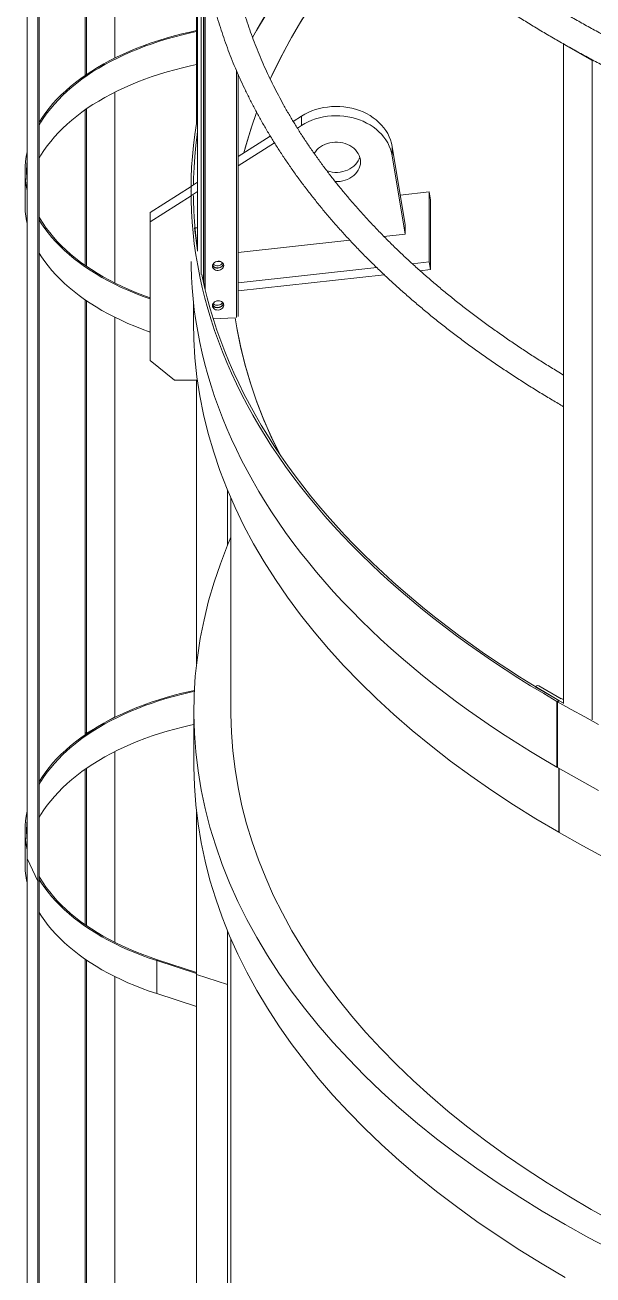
# Model space of a CAD drawing. Header units: millimetres. Extents: x 26816 to 90584, y 11074 to 56542.
# Drawn here: x 39955 to 40659, y 48892 to 50440 of the extents above; entities that cross this region are included whole.
import ezdxf

# ---------------------------------------------------------------- set-up
doc = ezdxf.new("R2010")
doc.units = ezdxf.units.MM
doc.layers.add('MAU_CAM', color=30, linetype='Continuous')

msp = doc.modelspace()

# ---------------------------------------------------------------- linework, layer by layer
at = {"layer": 'MAU_CAM', "linetype": 'Continuous', "lineweight": 0}
for p, q in [((39957.9, 49407.9), (39957.9, 51857.5)), ((39971, 49380), (39971, 51829.6)), ((39973, 49380.3), (39973, 51829.9)), ((40167.9, 50319.2), (40167.9, 50945.3)), ((40169.2, 50939.3), (40169.2, 50159.8)), ((40029.9, 50377.7), (40029.9, 50916.2)), ((40031.3, 50378.7), (40031.3, 50915.3)), ((40173.4, 50923), (40173.4, 50131.1)), ((40176.4, 50912.3), (40176.4, 50121.6)), ((40178.2, 50113.6), (40178.2, 50906.2)), ((40066.7, 50399.2), (40066.7, 50894.7)), ((40178.6, 50513.5), (40178.6, 50112)), ((40622.7, 50416.3), (40622.9, 50416.4)), ((40622.7, 50416.3), (40622.7, 49599.8)), ((40658.2, 50396), (40622.7, 50416.3)), ((40659.1, 50396.5), (40658.2, 50396)), ((40658.2, 50396), (40658.2, 49579.5)), ((40217.5, 50383.3), (40217.5, 50077.8)), ((40219.3, 50079.2), (40219.3, 50379.1)), ((40066.7, 50120.5), (40066.7, 50356.8)), ((40029.9, 50142.3), (40029.9, 50335.1)), ((40031.3, 50141.3), (40031.3, 50336)), ((40287.7, 50320.7), (40297.9, 50327.2)), ((40297.9, 50315.6), (40297.9, 50327.2)), ((40292.8, 50312.4), (40297.9, 50315.6)), ((40219.3, 50277.1), (40259.2, 50302.5)), ((40219.3, 50265.6), (40264.4, 50294.3)), ((40410.3, 50278.2), (40410.3, 50289.7)), ((40410.3, 50289.7), (40426.4, 50192.6)), ((40410.3, 50278.2), (40426.4, 50181.1)), ((39955.3, 50259.1), (39955.3, 50218.3)), ((40110.5, 50207.9), (40161, 50240)), ((40160.9, 50234.7), (40160.9, 50234.2)), ((40161.8, 50240.5), (40169.2, 50245.3)), ((40161.8, 50229), (40169.2, 50233.7)), ((40420.3, 50229.5), (40456.1, 50233.4)), ((40456.1, 50146.8), (40456.1, 50233.4)), ((40456.1, 50233.4), (40457.7, 50223.7)), ((40110.5, 50196.3), (40161, 50228.5)), ((40457.7, 50137.1), (40457.7, 50223.7)), ((40110.5, 50196.3), (40110.5, 50207.9)), ((40110.5, 50024.8), (40110.5, 50196.3)), ((40165.2, 50188.8), (40168.2, 50188.9)), ((40169.2, 50160.9), (40165.2, 50188.8)), ((40426.4, 50181.1), (40426.4, 50192.6)), ((40219.3, 50158.2), (40357.8, 50173.5)), ((40400.1, 50178.2), (40426.4, 50181.1)), ((40196.9, 50147.3), (40193, 50147.3)), ((40219.3, 50120.7), (40391.1, 50139.7)), ((40435.1, 50144.5), (40456.1, 50146.8)), ((40456.1, 50146.8), (40457.7, 50137.1)), ((40219.3, 50110.8), (40400.4, 50130.8)), ((40444.9, 50135.7), (40457.7, 50137.1)), ((40029.9, 49563.8), (40029.9, 50099.7)), ((40031.3, 49563), (40031.3, 50098.7)), ((40163.9, 50097.5), (40163.9, 50065.7)), ((40066.7, 49583.4), (40066.7, 50078.2)), ((40215.7, 50077.5), (40188.5, 50076.2)), ((40163.9, 50065.7), (40164, 50065.7)), ((40140.5, 50000.3), (40110.5, 50024.8)), ((40168.9, 50000.3), (40140.5, 50000.3)), ((40167.9, 49648.8), (40167.9, 50000.3)), ((40206.2, 49864.1), (40206.2, 49795.8)), ((40210.5, 49854.1), (40210.5, 49589.8)), ((40587.2, 49620.4), (40589.3, 49621.7)), ((40622.7, 49600.1), (40587.2, 49620.4)), ((40592.1, 49621.7), (40619.8, 49605.8)), ((40616.6, 49603.7), (40614.4, 49602.4)), ((40614.4, 49602.4), (40614.4, 49520.8)), ((40615.2, 49602), (40617.3, 49603.2)), ((40615.2, 49602), (40615.2, 49520.4)), ((40617.3, 49603.2), (40622.7, 49600.1)), ((40031.3, 49563), (40066.7, 49583.4)), ((40066.7, 49582.7), (40066.7, 49583.4)), ((40164.5, 49589.8), (40164.5, 49524.5)), ((40029.9, 49561.2), (40029.9, 49563.8)), ((40029.9, 49563.8), (40031.3, 49563)), ((40031.3, 49562.1), (40031.3, 49563)), ((40066.7, 49304), (40066.7, 49540.3)), ((40031.3, 49324.8), (40031.3, 49519.5)), ((40615.2, 49521.2), (40614.4, 49520.8)), ((40616.6, 49519.6), (40616.6, 49440.3)), ((40029.9, 49325.8), (40029.9, 49518.5)), ((40617.3, 49519.1), (40617.3, 49439.9)), ((40167.9, 49264.2), (40167.9, 49465.4)), ((39955.3, 49442.6), (39955.3, 49401.7)), ((40616.6, 49440.3), (40617.3, 49440.8)), ((39957.9, 49407.9), (39971, 49380)), ((39957.9, 40385.1), (39957.9, 49407.9)), ((39971, 49380), (39973, 49380.3)), ((39971, 40357.2), (39971, 49380)), ((39973, 40357.5), (39973, 49380.3)), ((40206.2, 49318.5), (40206.2, 48571)), ((40210.5, 49308.4), (40210.5, 48365)), ((40029.9, 48744.6), (40029.9, 49283.2)), ((40031.3, 48745.6), (40031.3, 49282.2)), ((40118.5, 49281.5), (40119.5, 49282.5)), ((40118.5, 49240.7), (40118.5, 49281.5)), ((40118.5, 49281.5), (40167.9, 49265.5)), ((40119.5, 49282.5), (40167.9, 49266.8)), ((40066.7, 48766.1), (40066.7, 49261.7)), ((40167.9, 49264.2), (40206.2, 49251.8)), ((40167.9, 48424), (40167.9, 49264.2)), ((40118.5, 49240.7), (40167.9, 49224.7))]:
    msp.add_line(p, q, dxfattribs=at)
at = {"layer": 'MAU_CAM', "linetype": 'Continuous', "lineweight": 0, "flags": 128}
for points in [[(40372.8, 50601.2), (40366.1, 50594.4), (40354.7, 50582.6), (40343.6, 50570.7), (40332.8, 50558.7), (40322.3, 50546.6), (40312.1, 50534.5), (40302.3, 50522.2), (40292.8, 50509.8), (40283.6, 50497.4), (40274.7, 50484.9), (40266.2, 50472.3), (40258, 50459.7), (40250.1, 50446.9), (40242.6, 50434.1), (40237.1, 50424.5)], [(40237.1, 50424.5), (40242, 50433.1), (40255.2, 50455.3), (40269.5, 50477.2), (40284.7, 50499), (40301, 50520.5), (40318.2, 50541.8), (40336.4, 50562.7), (40355.5, 50583.5), (40372.8, 50601.1)], [(40400.2, 50575.3), (40391.8, 50566.4), (40373.5, 50546.4), (40356.1, 50526), (40339.7, 50505.4), (40324.2, 50484.6), (40309.6, 50463.5), (40296, 50442.3), (40283.4, 50420.8), (40271.7, 50399.1), (40261.1, 50377.3), (40259.1, 50373)], [(40259.1, 50373.1), (40262.9, 50381.1), (40273.8, 50403), (40285.6, 50424.7), (40298.5, 50446.3), (40312.3, 50467.6), (40327.1, 50488.7), (40342.9, 50509.6), (40359.6, 50530.2), (40377.2, 50550.6), (40395.8, 50570.7), (40400.3, 50575.3)], [(40167.9, 50433.1), (40159.6, 50431.3), (40149.7, 50429), (40140, 50426.5), (40130.4, 50423.8), (40121, 50421), (40111.8, 50417.9), (40102.8, 50414.7), (40093.9, 50411.3), (40085.2, 50407.7), (40076.8, 50404), (40068.6, 50400.1), (40060.6, 50396.1), (40052.8, 50391.9), (40045.3, 50387.5), (40038, 50383.1), (40031, 50378.4), (40024.3, 50373.7), (40017.8, 50368.8), (40011.6, 50363.8), (40005.8, 50358.7), (40000.2, 50353.5), (39994.9, 50348.2), (39989.9, 50342.7), (39985.3, 50337.2), (39980.9, 50331.6), (39976.9, 50325.9), (39973.3, 50320.2), (39973, 50319.7)], [(40167.9, 50431.9), (40160.3, 50430.3), (40150.5, 50428), (40140.8, 50425.5), (40131.3, 50422.8), (40122, 50420), (40112.8, 50416.9), (40103.8, 50413.7), (40095, 50410.3), (40086.4, 50406.8), (40078, 50403.1), (40069.8, 50399.2), (40061.9, 50395.2), (40054.2, 50391.1), (40046.7, 50386.7), (40039.5, 50382.3), (40032.5, 50377.7), (40025.8, 50373), (40019.4, 50368.1), (40013.3, 50363.2), (40007.4, 50358.1), (40001.9, 50352.9), (39996.7, 50347.6), (39991.7, 50342.2), (39987.1, 50336.7), (39982.8, 50331.1), (39978.8, 50325.5), (39975.1, 50319.8), (39973, 50316)], [(40167.9, 50391.1), (40160.3, 50389.4), (40150.5, 50387.1), (40140.8, 50384.6), (40131.3, 50382), (40122, 50379.1), (40112.8, 50376.1), (40103.8, 50372.9), (40095, 50369.5), (40086.4, 50366), (40078, 50362.3), (40069.8, 50358.4), (40061.9, 50354.4), (40054.2, 50350.2), (40046.7, 50345.9), (40039.5, 50341.5), (40032.5, 50336.9), (40025.8, 50332.2), (40019.4, 50327.3), (40013.3, 50322.3), (40007.4, 50317.3), (40001.9, 50312.1), (39996.7, 50306.8), (39991.7, 50301.4), (39987.1, 50295.9), (39982.8, 50290.3), (39978.8, 50284.7), (39975.1, 50278.9), (39973, 50275.2)], [(40169.2, 50327.2), (40167.7, 50317.9), (40165.7, 50304.4), (40164, 50290.9), (40162.7, 50277.4), (40161.8, 50263.9), (40161.2, 50250.3), (40161, 50236.8), (40161.1, 50223.2), (40161.6, 50209.7), (40162.4, 50196.1), (40163.6, 50182.6), (40165.1, 50169.1), (40167, 50155.6), (40169.3, 50142.1), (40171.9, 50128.7), (40174.8, 50115.2), (40178.2, 50101.8), (40181.8, 50088.4), (40185.8, 50075.1), (40190.2, 50061.8), (40194.9, 50048.5), (40200, 50035.3), (40205.4, 50022.1), (40211.1, 50009), (40217.2, 49995.9), (40223.6, 49982.9), (40230.4, 49969.9), (40237.5, 49957), (40245, 49944.2), (40252.8, 49931.4), (40260.9, 49918.7), (40269.3, 49906.1), (40278.1, 49893.5), (40287.2, 49881), (40296.7, 49868.6), (40306.5, 49856.3), (40316.5, 49844.1), (40326.9, 49831.9), (40337.7, 49819.9), (40348.7, 49807.9), (40360.1, 49796.1), (40371.7, 49784.3), (40383.7, 49772.7), (40395.9, 49761.1), (40408.5, 49749.7), (40421.4, 49738.4), (40434.6, 49727.2), (40448, 49716.1), (40461.8, 49705.1), (40475.8, 49694.2), (40490.1, 49683.5), (40504.7, 49672.9), (40519.6, 49662.4), (40534.7, 49652.1), (40550.1, 49641.9), (40565.8, 49631.8), (40581.8, 49621.9), (40598, 49612.1), (40614.4, 49602.4)], [(40242.3, 50331.9), (40235.1, 50311), (40228.4, 50288.6), (40226.6, 50281.8)], [(40226.6, 50281.8), (40229.4, 50292.2), (40236.3, 50314.6), (40242.3, 50331.9)], [(40297.9, 50327.2), (40302, 50329.6), (40306.3, 50331.8), (40310.8, 50333.7), (40315.4, 50335.3), (40320.2, 50336.7), (40325.1, 50337.8), (40330.1, 50338.5), (40335.1, 50339), (40340.2, 50339.2), (40345.2, 50339.1), (40350.3, 50338.7), (40355.3, 50338), (40360.2, 50337), (40365, 50335.7), (40369.7, 50334.2), (40374.2, 50332.4), (40378.6, 50330.3), (40382.8, 50327.9), (40386.7, 50325.3), (40390.4, 50322.5), (40393.9, 50319.5), (40397, 50316.2), (40399.9, 50312.8), (40402.5, 50309.3), (40404.7, 50305.6), (40406.7, 50301.7), (40408.2, 50297.8), (40409.4, 50293.8), (40410.3, 50289.7)], [(40297.9, 50315.6), (40302, 50318), (40306.3, 50320.2), (40310.8, 50322.1), (40315.4, 50323.8), (40320.2, 50325.1), (40325.1, 50326.2), (40330.1, 50327), (40335.1, 50327.5), (40340.2, 50327.7), (40345.2, 50327.6), (40350.3, 50327.2), (40355.3, 50326.5), (40360.2, 50325.5), (40365, 50324.2), (40369.7, 50322.6), (40374.2, 50320.8), (40378.6, 50318.7), (40382.8, 50316.4), (40386.7, 50313.8), (40390.4, 50311), (40393.9, 50307.9), (40397, 50304.7), (40399.9, 50301.3), (40402.5, 50297.7), (40404.7, 50294), (40406.7, 50290.2), (40408.2, 50286.3), (40409.4, 50282.3), (40410.3, 50278.2)], [(40169.2, 50308.6), (40168.6, 50304.3), (40167, 50290.8), (40165.7, 50277.3), (40164.8, 50263.8), (40164.2, 50250.3), (40164, 50241.9)], [(40370.9, 50270.5), (40370.8, 50273.2), (40370.2, 50275.8), (40369.4, 50278.4), (40368.2, 50280.8), (40366.6, 50283.2), (40364.8, 50285.4), (40362.7, 50287.4), (40360.4, 50289.2), (40357.8, 50290.8), (40355, 50292.2), (40352, 50293.3), (40349, 50294.1), (40345.8, 50294.7), (40342.6, 50295), (40339.3, 50295), (40336.1, 50294.7), (40332.9, 50294.1), (40329.8, 50293.3), (40326.9, 50292.2), (40324.1, 50290.8), (40321.5, 50289.2), (40319.1, 50287.4), (40317, 50285.4), (40315.2, 50283.2), (40313.7, 50280.8), (40313.7, 50280.7)], [(40329.2, 50259.5), (40329.8, 50259.3), (40332.9, 50258.5), (40336.1, 50257.9), (40339.3, 50257.6), (40342.6, 50257.6), (40345.8, 50257.9), (40349, 50258.5), (40352, 50259.3), (40355, 50260.4), (40357.8, 50261.8), (40360.4, 50263.4), (40362.7, 50265.2), (40364.8, 50267.3), (40366.6, 50269.4), (40368.2, 50271.8), (40369.4, 50274.3), (40370.1, 50276.3)], [(40339.6, 50246.1), (40342.6, 50246.1), (40345.8, 50246.4), (40349, 50246.9), (40352, 50247.8), (40355, 50248.9), (40357.8, 50250.3), (40360.4, 50251.9), (40362.7, 50253.7), (40364.8, 50255.7), (40366.6, 50257.9), (40368.2, 50260.2), (40369.4, 50262.7), (40370.2, 50265.3), (40370.8, 50267.9), (40370.9, 50270.5)], [(40164, 50229), (40164.1, 50223.2), (40164.6, 50209.7), (40165.4, 50196.2), (40166.6, 50182.7), (40168.1, 50169.2), (40169.2, 50160.9)], [(39973, 50202.2), (39974.2, 50200), (39977.8, 50194.3), (39981.7, 50188.6), (39985.9, 50183), (39990.4, 50177.5), (39995.3, 50172.1), (40000.5, 50166.7), (40005.9, 50161.5), (40011.7, 50156.4), (40017.7, 50151.4), (40024.1, 50146.5), (40030.7, 50141.8), (40037.6, 50137.2), (40044.7, 50132.7), (40052.1, 50128.3), (40059.8, 50124.1), (40067.7, 50120), (40075.8, 50116.1), (40084.1, 50112.4), (40092.7, 50108.8), (40101.4, 50105.4), (40110.4, 50102.1), (40110.5, 50102.1)], [(39973, 50198.6), (39975.9, 50193.9), (39979.8, 50188.1), (39984.1, 50182.5), (39988.6, 50177), (39993.5, 50171.5), (39998.7, 50166.2), (40004.2, 50160.9), (40010, 50155.8), (40016.1, 50150.7), (40022.5, 50145.8), (40029.2, 50141), (40036.1, 50136.4), (40043.3, 50131.9), (40050.7, 50127.5), (40058.4, 50123.3), (40066.4, 50119.2), (40074.5, 50115.2), (40082.9, 50111.5), (40091.5, 50107.9), (40100.3, 50104.4), (40109.3, 50101.2), (40110.5, 50100.8)], [(39973, 50157.7), (39975.9, 50153), (39979.8, 50147.3), (39984.1, 50141.7), (39988.6, 50136.1), (39993.5, 50130.7), (39998.7, 50125.3), (40004.2, 50120.1), (40010, 50114.9), (40016.1, 50109.9), (40022.5, 50105), (40029.2, 50100.2), (40036.1, 50095.6), (40043.3, 50091), (40050.7, 50086.7), (40058.4, 50082.4), (40066.4, 50078.3), (40074.5, 50074.4), (40082.9, 50070.6), (40091.5, 50067), (40100.3, 50063.6), (40109.3, 50060.3), (40110.5, 50059.9)], [(40161, 50147.3), (40161.1, 50141.6), (40161.6, 50128), (40162.4, 50114.5), (40163.6, 50101), (40165.1, 50087.5), (40167, 50074), (40169.3, 50060.5), (40171.9, 50047), (40174.8, 50033.6), (40178.2, 50020.2), (40181.8, 50006.8), (40185.8, 49993.4), (40190.2, 49980.1), (40194.9, 49966.9), (40200, 49953.6), (40205.4, 49940.5), (40211.1, 49927.3), (40217.2, 49914.3), (40223.6, 49901.2), (40230.4, 49888.3), (40237.5, 49875.4), (40245, 49862.5), (40252.8, 49849.7), (40260.9, 49837), (40269.3, 49824.4), (40278.1, 49811.8), (40287.2, 49799.4), (40296.7, 49787), (40306.5, 49774.7), (40316.5, 49762.4), (40326.9, 49750.3), (40337.7, 49738.2), (40348.7, 49726.3), (40360.1, 49714.4), (40371.7, 49702.7), (40383.7, 49691), (40395.9, 49679.5), (40408.5, 49668.1), (40421.4, 49656.7), (40434.6, 49645.5), (40448, 49634.4), (40461.8, 49623.4), (40475.8, 49612.6), (40490.1, 49601.9), (40504.7, 49591.3), (40519.6, 49580.8), (40534.7, 49570.4), (40550.1, 49560.2), (40565.8, 49550.2), (40581.8, 49540.2), (40598, 49530.4), (40614.4, 49520.8)], [(40201.5, 50142.2), (40201.4, 50140.9), (40200.9, 50139.7), (40200, 50138.5), (40198.9, 50137.6), (40197.6, 50136.8), (40196.1, 50136.3), (40194.6, 50136.1), (40193, 50136.2), (40191.5, 50136.5), (40190.2, 50137.1), (40189.1, 50138), (40188.3, 50139), (40187.8, 50140.2), (40187.6, 50141.5), (40187.8, 50142.8), (40188.3, 50144), (40189.1, 50145.1), (40190.2, 50146.1), (40191.5, 50146.8), (40193, 50147.3), (40194.6, 50147.5), (40196.1, 50147.5), (40197.6, 50147.1), (40198.9, 50146.5), (40200, 50145.7), (40200.9, 50144.6), (40201.4, 50143.4), (40201.5, 50142.2)], [(40187.7, 50142.3), (40187.9, 50141.9), (40188.7, 50140.9), (40189.8, 50140), (40191.1, 50139.4), (40192.6, 50139.1), (40194.2, 50139), (40195.7, 50139.2), (40197.2, 50139.7), (40198.5, 50140.4), (40199.6, 50141.4), (40200.4, 50142.5), (40201, 50143.8), (40201.1, 50144.2)], [(40187.7, 50142.6), (40188, 50142.1), (40188.8, 50141), (40189.9, 50140.2), (40191.3, 50139.6), (40192.7, 50139.2), (40194.3, 50139.2), (40195.8, 50139.4), (40197.3, 50139.9), (40198.6, 50140.6), (40199.7, 50141.6), (40200.6, 50142.7), (40201.1, 50143.9), (40201.1, 50144.1)], [(40174.4, 50131.1), (40174.9, 50128.9), (40177.8, 50115.5), (40181.1, 50102.1), (40184.8, 50088.7), (40188.8, 50075.4), (40193.1, 50062.1), (40197.8, 50048.9), (40202.9, 50035.7), (40208.3, 50022.5), (40214, 50009.4), (40220.1, 49996.4), (40226.5, 49983.4), (40233.3, 49970.4), (40240.4, 49957.6), (40247.8, 49944.7), (40255.6, 49932), (40263.7, 49919.3), (40272.1, 49906.7), (40280.9, 49894.2), (40290, 49881.7), (40299.4, 49869.3), (40309.2, 49857), (40319.2, 49844.8), (40329.6, 49832.7), (40340.3, 49820.7), (40351.3, 49808.8), (40362.7, 49796.9), (40374.3, 49785.2), (40386.2, 49773.6), (40398.5, 49762.1), (40411, 49750.6), (40423.9, 49739.3), (40437, 49728.2), (40450.5, 49717.1), (40464.2, 49706.1), (40478.2, 49695.3), (40492.5, 49684.6), (40507, 49674), (40521.9, 49663.5), (40537, 49653.2), (40552.4, 49643), (40568, 49633), (40584, 49623.1), (40600.1, 49613.3), (40616.6, 49603.7)], [(40201.5, 50093.2), (40201.4, 50091.9), (40200.9, 50090.7), (40200, 50089.5), (40198.9, 50088.6), (40197.6, 50087.8), (40196.1, 50087.3), (40194.6, 50087.1), (40193, 50087.2), (40191.5, 50087.5), (40190.2, 50088.2), (40189.1, 50089), (40188.3, 50090.1), (40187.8, 50091.2), (40187.6, 50092.5), (40187.8, 50093.8), (40188.3, 50095), (40189.1, 50096.1), (40190.2, 50097.1), (40191.5, 50097.8), (40193, 50098.3), (40194.6, 50098.6), (40196.1, 50098.5), (40197.6, 50098.1), (40198.9, 50097.5), (40200, 50096.7), (40200.9, 50095.6), (40201.4, 50094.4), (40201.5, 50093.2)], [(40187.6, 50093.5), (40187.9, 50092.9), (40188.7, 50091.9), (40189.8, 50091), (40191.1, 50090.4), (40192.6, 50090.1), (40194.2, 50090), (40195.7, 50090.2), (40197.2, 50090.7), (40198.5, 50091.5), (40199.6, 50092.4), (40200.4, 50093.5), (40201, 50094.8), (40201.1, 50095.5)], [(40187.7, 50093.6), (40188, 50093.1), (40188.8, 50092.1), (40189.9, 50091.2), (40191.3, 50090.6), (40192.7, 50090.2), (40194.3, 50090.2), (40195.8, 50090.4), (40197.3, 50090.9), (40198.6, 50091.6), (40199.7, 50092.6), (40200.6, 50093.7), (40201.1, 50094.9), (40201.1, 50095.1)], [(40215.7, 50077.5), (40218.2, 50062.5), (40222.8, 50040), (40228.4, 50017.6), (40235.1, 49995.2), (40242.7, 49973), (40251.4, 49950.9), (40261.1, 49928.9), (40271.3, 49907.9)], [(40271.3, 49907.9), (40270.7, 49909), (40260.1, 49931), (40250.5, 49953), (40241.9, 49975.3), (40234.3, 49997.6), (40227.7, 50020.1), (40222.2, 50042.6), (40217.7, 50065.2), (40215.7, 50077.5)], [(40616.6, 49440.3), (40588.2, 49457.2), (40560.6, 49474.4), (40533.8, 49492.1), (40507.9, 49510.1), (40482.7, 49528.6), (40458.4, 49547.4), (40435, 49566.6), (40412.5, 49586.1), (40390.8, 49605.9), (40370.1, 49626.1), (40350.3, 49646.6), (40331.4, 49667.4), (40313.5, 49688.5), (40296.5, 49709.8), (40280.5, 49731.4), (40265.5, 49753.2), (40251.5, 49775.2), (40238.6, 49797.5), (40226.6, 49819.9), (40215.7, 49842.5), (40205.8, 49865.3), (40196.9, 49888.2), (40189.1, 49911.2), (40182.3, 49934.3), (40176.6, 49957.6), (40171.9, 49980.9), (40168.3, 50004.3), (40165.8, 50027.7), (40164.3, 50051.1), (40163.9, 50071.4)], [(40210.5, 49805.9), (40206.3, 49795.9), (40197.4, 49773), (40189.6, 49750), (40182.8, 49726.9), (40177.1, 49703.6), (40172.5, 49680.3), (40168.9, 49657), (40166.3, 49633.6), (40164.9, 49610.1), (40164.5, 49586.7), (40165.2, 49563.2), (40166.9, 49539.8), (40169.7, 49516.4), (40173.6, 49493), (40178.5, 49469.7), (40184.5, 49446.5), (40191.6, 49423.4), (40199.7, 49400.4), (40208.8, 49377.6), (40219, 49354.8), (40230.2, 49332.3), (40242.5, 49309.9), (40255.7, 49287.7), (40270, 49265.8), (40285.2, 49244), (40301.5, 49222.5), (40318.7, 49201.3), (40336.8, 49180.3), (40356, 49159.6), (40376, 49139.2), (40397, 49119.1), (40418.9, 49099.3), (40441.7, 49079.9), (40465.3, 49060.8), (40489.8, 49042.1), (40515.2, 49023.8), (40541.4, 49005.8), (40568.4, 48988.3), (40596.1, 48971.2), (40624.7, 48954.5), (40654, 48938.2), (40684, 48922.4)], [(40165.1, 49616), (40159.6, 49614.8), (40149.7, 49612.5), (40140, 49610), (40130.4, 49607.3), (40121, 49604.4), (40111.8, 49601.4), (40102.8, 49598.2), (40093.9, 49594.8), (40085.2, 49591.2), (40076.8, 49587.5), (40068.6, 49583.6), (40060.6, 49579.5), (40052.8, 49575.3), (40045.3, 49571), (40038, 49566.5), (40031, 49561.9), (40024.3, 49557.2), (40017.8, 49552.3), (40011.6, 49547.3), (40005.8, 49542.2), (40000.2, 49536.9), (39994.9, 49531.6), (39989.9, 49526.2), (39985.3, 49520.7), (39980.9, 49515.1), (39976.9, 49509.4), (39973.3, 49503.6), (39973, 49503.1)], [(40165.1, 49614.8), (40160.3, 49613.7), (40150.5, 49611.4), (40140.8, 49608.9), (40131.3, 49606.3), (40122, 49603.4), (40112.8, 49600.4), (40103.8, 49597.2), (40095, 49593.8), (40086.4, 49590.3), (40078, 49586.6), (40069.8, 49582.7), (40061.9, 49578.7), (40054.2, 49574.5), (40046.7, 49570.2), (40039.5, 49565.7), (40032.5, 49561.2), (40025.8, 49556.4), (40019.4, 49551.6), (40013.3, 49546.6), (40007.4, 49541.5), (40001.9, 49536.3), (39996.7, 49531.1), (39991.7, 49525.7), (39987.1, 49520.2), (39982.8, 49514.6), (39978.8, 49509), (39975.1, 49503.2), (39973, 49499.5)], [(40615.2, 49602), (40631.9, 49592.5), (40648.8, 49583.2), (40666.1, 49574)], [(40210.5, 49589.8), (40210.5, 49586.7), (40211.2, 49564), (40212.8, 49541.2), (40215.6, 49518.5), (40219.3, 49495.9), (40224.1, 49473.3), (40229.9, 49450.8), (40236.8, 49428.4), (40244.6, 49406.1), (40253.5, 49383.9), (40263.4, 49361.8), (40274.3, 49340), (40286.1, 49318.3), (40299, 49296.7), (40312.8, 49275.4), (40327.6, 49254.3), (40343.4, 49233.5), (40360.1, 49212.8), (40377.7, 49192.5), (40396.3, 49172.4), (40415.7, 49152.6), (40436.1, 49133.1), (40457.3, 49113.9), (40479.4, 49095.1), (40502.4, 49076.6), (40526.1, 49058.4), (40550.7, 49040.6), (40576.1, 49023.2), (40602.3, 49006.2), (40629.3, 48989.6), (40657, 48973.4), (40685.4, 48957.6)], [(40164.5, 49573.8), (40160.3, 49572.9), (40150.5, 49570.6), (40140.8, 49568.1), (40131.3, 49565.4), (40122, 49562.6), (40112.8, 49559.6), (40103.8, 49556.4), (40095, 49553), (40086.4, 49549.4), (40078, 49545.7), (40069.8, 49541.9), (40061.9, 49537.9), (40054.2, 49533.7), (40046.7, 49529.4), (40039.5, 49524.9), (40032.5, 49520.3), (40025.8, 49515.6), (40019.4, 49510.8), (40013.3, 49505.8), (40007.4, 49500.7), (40001.9, 49495.5), (39996.7, 49490.2), (39991.7, 49484.8), (39987.1, 49479.3), (39982.8, 49473.8), (39978.8, 49468.1), (39975.1, 49462.4), (39973, 49458.7)], [(40164.5, 49524.5), (40164.5, 49521.3), (40165.2, 49497.9), (40166.9, 49474.4), (40169.7, 49451), (40173.6, 49427.7), (40178.5, 49404.4), (40184.5, 49381.2), (40191.6, 49358.1), (40199.7, 49335.1), (40208.8, 49312.2), (40219, 49289.5), (40230.2, 49267), (40242.5, 49244.6), (40255.7, 49222.4), (40270, 49200.5), (40285.2, 49178.7), (40301.5, 49157.2), (40318.7, 49136), (40336.8, 49115), (40356, 49094.3), (40376, 49073.9), (40397, 49053.8), (40418.9, 49034), (40441.7, 49014.6), (40465.3, 48995.5), (40489.8, 48976.8), (40515.2, 48958.5), (40541.4, 48940.5), (40568.4, 48923), (40596.1, 48905.9), (40624.7, 48889.2)], [(40615.2, 49520.4), (40631.9, 49510.9), (40648.8, 49501.5), (40666.1, 49492.3)], [(40676.3, 49407.6), (40646.4, 49423.6), (40617.3, 49439.9)], [(39973, 49385.6), (39974.2, 49383.5), (39977.8, 49377.7), (39981.7, 49372), (39985.9, 49366.5), (39990.4, 49360.9), (39995.3, 49355.5), (40000.5, 49350.2), (40005.9, 49345), (40011.7, 49339.9), (40017.7, 49334.9), (40024.1, 49330), (40030.7, 49325.2), (40037.6, 49320.6), (40044.7, 49316.1), (40052.1, 49311.8), (40059.8, 49307.6), (40067.7, 49303.5), (40075.8, 49299.6), (40084.1, 49295.9), (40092.7, 49292.3), (40101.4, 49288.8), (40110.4, 49285.6), (40119.5, 49282.5)], [(39973, 49382), (39975.9, 49377.3), (39979.8, 49371.6), (39984.1, 49366), (39988.6, 49360.4), (39993.5, 49355), (39998.7, 49349.6), (40004.2, 49344.4), (40010, 49339.2), (40016.1, 49334.2), (40022.5, 49329.3), (40029.2, 49324.5), (40036.1, 49319.8), (40043.3, 49315.3), (40050.7, 49310.9), (40058.4, 49306.7), (40066.4, 49302.6), (40074.5, 49298.7), (40082.9, 49294.9), (40091.5, 49291.3), (40100.3, 49287.9), (40109.3, 49284.6), (40118.5, 49281.5)], [(39973, 49341.2), (39975.9, 49336.5), (39979.8, 49330.8), (39984.1, 49325.1), (39988.6, 49319.6), (39993.5, 49314.2), (39998.7, 49308.8), (40004.2, 49303.5), (40010, 49298.4), (40016.1, 49293.4), (40022.5, 49288.5), (40029.2, 49283.7), (40036.1, 49279), (40043.3, 49274.5), (40050.7, 49270.1), (40058.4, 49265.9), (40066.4, 49261.8), (40074.5, 49257.9), (40082.9, 49254.1), (40091.5, 49250.5), (40100.3, 49247.1), (40109.3, 49243.8), (40118.5, 49240.7)]]:
    msp.add_lwpolyline(points, dxfattribs=at)
at = {"layer": 'MAU_CAM', "linetype": 'Continuous', "lineweight": 0}
for centre, radius, start, end in [((40063.1, 50259.1), 107.8, 167.2311, 192.7689), ((40063.6, 50259.1), 106.3, 173.5559, 186.4441), ((40063.9, 50218.4), 108.6, 180.0618, 192.7383), ((40168.4, 50185.6), 3.29, 74.3721, 93.0194), ((40193.6, 50149.7), 7.76, 227.0903, 327.4408), ((40193.6, 50100.7), 7.77, 227.387, 327.1445), ((40590.7, 49618.9), 3.07, 62.7823, 117.564), ((40622.5, 49611), 5.79, 242.191, 271.2887), ((40063.1, 49442.6), 107.8, 167.2311, 192.7689), ((40063.6, 49442.6), 106.3, 173.5559, 186.4441), ((40063.9, 49401.9), 108.6, 180.0618, 192.7383)]:
    msp.add_arc(centre, radius, start, end, dxfattribs=at)
for points, knots in [([(40450.1, 51596.6), (40447.8, 51594.8), (40441.2, 51589.4), (40430.4, 51580.5), (40417.9, 51569.8), (40405.6, 51559), (40393.6, 51548.1), (40381.9, 51537.1), (40370.5, 51526), (40359.3, 51514.8), (40348.4, 51503.5), (40337.8, 51492.1), (40327.4, 51480.7), (40317.4, 51469.1), (40307.6, 51457.5), (40298.1, 51445.8), (40288.9, 51434), (40280, 51422.1), (40271.4, 51410.1), (40263.1, 51398.1), (40255, 51386), (40247.3, 51373.9), (40239.9, 51361.7), (40232.8, 51349.4), (40225.9, 51337), (40219.4, 51324.6), (40213.2, 51312.2), (40207.3, 51299.7), (40201.7, 51287.2), (40196.4, 51274.6), (40191.4, 51261.9), (40186.7, 51249.3), (40182.4, 51236.6), (40178.3, 51223.8), (40174.6, 51211.1), (40171.2, 51198.3), (40168.1, 51185.4), (40165.3, 51172.6), (40162.8, 51159.7), (40160.6, 51146.9), (40158.8, 51134), (40157.3, 51121), (40156, 51108.1), (40155.1, 51095.2), (40154.5, 51082.3), (40154.3, 51069.3), (40154.3, 51056.4), (40154.7, 51043.4), (40155.4, 51030.5), (40156.4, 51017.6), (40157.7, 51004.7), (40159.3, 50991.8), (40161.2, 50978.9), (40163.5, 50966), (40166, 50953.2), (40168.9, 50940.3), (40172.1, 50927.5), (40175.6, 50914.7), (40179.5, 50902), (40183.6, 50889.3), (40188, 50876.6), (40192.8, 50864), (40197.8, 50851.3), (40203.2, 50838.8), (40208.9, 50826.3), (40214.9, 50813.8), (40221.2, 50801.4), (40227.8, 50789), (40234.7, 50776.7), (40241.9, 50764.5), (40249.4, 50752.3), (40257.2, 50740.1), (40265.3, 50728.1), (40273.7, 50716.1), (40282.4, 50704.2), (40291.4, 50692.3), (40300.6, 50680.5), (40310.2, 50668.9), (40320, 50657.2), (40330.2, 50645.7), (40340.6, 50634.3), (40351.3, 50622.9), (40362.2, 50611.7), (40373.5, 50600.5), (40385, 50589.4), (40396.8, 50578.5), (40408.8, 50567.6), (40421.2, 50556.8), (40433.7, 50546.2), (40446.6, 50535.6), (40459.7, 50525.2), (40473, 50514.8), (40486.6, 50504.6), (40500.5, 50494.5), (40514.6, 50484.5), (40528.9, 50474.6), (40543.5, 50464.9), (40558.3, 50455.3), (40573.4, 50445.8), (40588.7, 50436.4), (40604.2, 50427.2), (40619.9, 50418.1), (40635.9, 50409.1), (40652.1, 50400.2), (40668.4, 50391.5), (40685, 50383), (40701.8, 50374.5), (40718.9, 50366.2), (40736.1, 50358.1), (40753.5, 50350.1), (40771.1, 50342.2), (40788.9, 50334.5), (40806.9, 50327), (40825, 50319.6), (40843.4, 50312.3), (40861.9, 50305.2), (40880.6, 50298.3), (40899.4, 50291.5), (40918.4, 50284.8), (40937.6, 50278.4), (40956.9, 50272), (40976.4, 50265.9), (40996.1, 50259.9), (41015.9, 50254.1), (41035.8, 50248.4), (41055.8, 50242.9), (41076, 50237.6), (41096.3, 50232.4), (41116.8, 50227.4), (41137.3, 50222.6), (41158, 50217.9), (41178.8, 50213.5), (41199.7, 50209.2), (41220.7, 50205), (41241.8, 50201.1), (41263, 50197.3), (41284.3, 50193.7), (41305.6, 50190.2), (41327.1, 50187), (41348.6, 50183.9), (41370.2, 50181), (41391.9, 50178.3), (41413.6, 50175.7), (41435.4, 50173.3), (41457.2, 50171.2), (41479.1, 50169.2), (41501.1, 50167.3), (41523.1, 50165.7), (41545.1, 50164.2), (41567.2, 50163), (41589.3, 50161.9), (41611.4, 50161), (41633.5, 50160.2), (41655.7, 50159.7), (41677.8, 50159.3), (41700, 50159.1), (41722.1, 50159.1), (41744.3, 50159.3), (41766.5, 50159.7), (41788.6, 50160.2), (41810.8, 50161), (41832.9, 50161.9), (41855, 50163), (41877, 50164.3), (41899, 50165.7), (41921, 50167.4), (41943, 50169.2), (41964.9, 50171.2), (41986.7, 50173.4), (42008.5, 50175.8), (42030.2, 50178.3), (42051.9, 50181.1), (42073.5, 50184), (42095, 50187.1), (42116.5, 50190.3), (42137.8, 50193.8), (42159.1, 50197.4), (42180.3, 50201.2), (42201.4, 50205.2), (42222.4, 50209.3), (42243.3, 50213.6), (42264.1, 50218.1), (42284.7, 50222.8), (42305.3, 50227.6), (42325.7, 50232.6), (42346, 50237.8), (42366.2, 50243.1), (42386.3, 50248.6), (42406.2, 50254.3), (42426, 50260.1), (42445.6, 50266.1), (42465.1, 50272.3), (42484.4, 50278.6), (42503.6, 50285.1), (42522.6, 50291.7), (42541.4, 50298.5), (42560.1, 50305.5), (42578.6, 50312.6), (42597, 50319.9), (42609.2, 50324.8), (42615.3, 50327.3)], [0, 0, 0, 0, 0.002677, 0.007754, 0.01283, 0.017907, 0.022982, 0.028058, 0.033132, 0.038207, 0.04328, 0.048352, 0.053424, 0.058495, 0.063564, 0.068633, 0.0737, 0.078766, 0.08383, 0.088893, 0.093955, 0.099014, 0.104072, 0.109128, 0.114182, 0.119234, 0.124284, 0.129332, 0.134377, 0.139421, 0.144462, 0.149501, 0.154538, 0.159573, 0.164606, 0.169636, 0.174665, 0.179692, 0.184717, 0.189741, 0.194763, 0.199784, 0.204804, 0.209823, 0.214841, 0.219859, 0.224877, 0.229894, 0.234912, 0.23993, 0.244948, 0.249967, 0.254987, 0.260008, 0.26503, 0.270054, 0.275079, 0.280106, 0.285135, 0.290166, 0.295199, 0.300234, 0.305271, 0.31031, 0.315351, 0.320394, 0.32544, 0.330488, 0.335537, 0.340589, 0.345643, 0.350699, 0.355756, 0.360816, 0.365876, 0.370939, 0.376003, 0.381069, 0.386135, 0.391203, 0.396272, 0.401343, 0.406414, 0.411486, 0.416559, 0.421632, 0.426706, 0.431781, 0.436856, 0.441932, 0.447008, 0.452084, 0.457161, 0.462238, 0.467315, 0.472392, 0.477469, 0.482546, 0.487624, 0.492701, 0.497778, 0.502856, 0.507933, 0.51301, 0.518087, 0.523164, 0.52824, 0.533317, 0.538393, 0.543469, 0.548545, 0.553621, 0.558696, 0.563772, 0.568847, 0.573922, 0.578997, 0.584071, 0.589146, 0.59422, 0.599294, 0.604367, 0.609441, 0.614514, 0.619588, 0.624661, 0.629733, 0.634806, 0.639878, 0.644951, 0.650023, 0.655095, 0.660167, 0.665238, 0.67031, 0.675381, 0.680452, 0.685523, 0.690594, 0.695665, 0.700736, 0.705807, 0.710877, 0.715948, 0.721018, 0.726089, 0.731159, 0.736229, 0.741299, 0.746369, 0.751439, 0.756509, 0.761579, 0.766649, 0.771719, 0.776789, 0.781859, 0.786929, 0.791999, 0.797069, 0.802139, 0.807209, 0.812279, 0.817349, 0.822419, 0.827489, 0.832559, 0.83763, 0.8427, 0.847771, 0.852841, 0.857912, 0.862982, 0.868053, 0.873124, 0.878195, 0.883266, 0.888338, 0.893409, 0.898481, 0.903552, 0.908624, 0.913696, 0.918769, 0.923841, 0.928913, 0.933986, 0.939059, 0.944132, 0.949205, 0.954279, 0.959353, 0.964426, 0.969501, 0.974575, 0.979649, 0.984724, 0.989799, 0.994874, 1, 1, 1, 1]), ([(42602.3, 50358.5), (42599.2, 50357.2), (42590.2, 50353.5), (42575.1, 50347.4), (42556.9, 50340.3), (42538.6, 50333.4), (42520.2, 50326.6), (42501.5, 50320), (42482.7, 50313.6), (42463.7, 50307.3), (42444.6, 50301.1), (42425.3, 50295.1), (42405.9, 50289.3), (42386.3, 50283.6), (42366.6, 50278.1), (42346.8, 50272.8), (42326.8, 50267.6), (42306.7, 50262.6), (42286.4, 50257.8), (42266.1, 50253.1), (42245.6, 50248.6), (42225, 50244.2), (42204.3, 50240.1), (42183.5, 50236.1), (42162.6, 50232.2), (42141.6, 50228.6), (42120.6, 50225.1), (42099.4, 50221.8), (42078.1, 50218.7), (42056.8, 50215.7), (42035.4, 50212.9), (42014, 50210.3), (41992.4, 50207.9), (41970.9, 50205.7), (41949.2, 50203.6), (41927.5, 50201.7), (41905.8, 50200), (41884, 50198.5), (41862.2, 50197.2), (41840.4, 50196), (41818.5, 50195), (41796.6, 50194.2), (41774.7, 50193.6), (41752.8, 50193.1), (41730.8, 50192.9), (41708.9, 50192.8), (41687, 50192.9), (41665, 50193.2), (41643.1, 50193.7), (41621.2, 50194.3), (41599.3, 50195.2), (41577.5, 50196.2), (41555.6, 50197.4), (41533.8, 50198.7), (41512, 50200.3), (41490.3, 50202), (41468.6, 50203.9), (41447, 50206), (41425.4, 50208.3), (41403.9, 50210.7), (41382.5, 50213.4), (41361.1, 50216.2), (41339.8, 50219.2), (41318.5, 50222.3), (41297.4, 50225.7), (41276.3, 50229.2), (41255.4, 50232.8), (41234.5, 50236.7), (41213.7, 50240.7), (41193, 50244.9), (41172.4, 50249.3), (41152, 50253.8), (41131.7, 50258.5), (41111.4, 50263.4), (41091.3, 50268.4), (41071.4, 50273.6), (41051.5, 50279), (41031.9, 50284.5), (41012.3, 50290.2), (40992.9, 50296.1), (40973.6, 50302.1), (40954.5, 50308.3), (40935.6, 50314.6), (40916.8, 50321.1), (40898.2, 50327.7), (40879.7, 50334.5), (40861.5, 50341.4), (40843.4, 50348.5), (40825.4, 50355.8), (40807.7, 50363.2), (40790.2, 50370.7), (40772.8, 50378.4), (40755.7, 50386.2), (40738.7, 50394.1), (40721.9, 50402.2), (40705.4, 50410.4), (40689, 50418.8), (40672.9, 50427.3), (40657, 50435.9), (40641.3, 50444.7), (40625.8, 50453.5), (40610.6, 50462.6), (40595.6, 50471.7), (40580.8, 50480.9), (40566.2, 50490.3), (40551.9, 50499.8), (40537.9, 50509.4), (40524, 50519.1), (40510.4, 50528.9), (40497.1, 50538.9), (40484, 50548.9), (40471.2, 50559), (40458.6, 50569.3), (40446.3, 50579.6), (40434.3, 50590.1), (40422.5, 50600.6), (40411, 50611.3), (40399.7, 50622), (40388.7, 50632.8), (40378, 50643.7), (40367.6, 50654.7), (40357.4, 50665.8), (40347.6, 50676.9), (40338, 50688.2), (40328.6, 50699.5), (40319.6, 50710.9), (40310.9, 50722.3), (40302.4, 50733.8), (40294.3, 50745.4), (40286.4, 50757.1), (40278.8, 50768.8), (40271.5, 50780.6), (40264.5, 50792.4), (40257.8, 50804.3), (40251.4, 50816.2), (40245.3, 50828.2), (40239.6, 50840.3), (40234.1, 50852.4), (40228.9, 50864.5), (40224, 50876.7), (40219.4, 50888.9), (40215.1, 50901.2), (40211.2, 50913.5), (40207.5, 50925.8), (40204.2, 50938.1), (40201.2, 50950.5), (40198.4, 50962.9), (40196, 50975.4), (40193.9, 50987.8), (40192.1, 51000.3), (40190.7, 51012.8), (40189.5, 51025.3), (40188.7, 51037.8), (40188.2, 51050.3), (40188, 51062.8), (40188.1, 51075.3), (40188.5, 51087.8), (40189.2, 51100.4), (40190.3, 51112.9), (40191.7, 51125.4), (40193.4, 51137.8), (40195.4, 51150.3), (40197.7, 51162.8), (40200.3, 51175.2), (40203.2, 51187.6), (40206.5, 51200), (40210.1, 51212.3), (40213.9, 51224.6), (40218.1, 51236.9), (40222.6, 51249.2), (40227.4, 51261.4), (40232.5, 51273.5), (40237.9, 51285.6), (40243.6, 51297.7), (40249.6, 51309.7), (40256, 51321.7), (40262.6, 51333.6), (40269.5, 51345.5), (40276.7, 51357.3), (40284.2, 51369), (40292, 51380.7), (40300.1, 51392.3), (40308.4, 51403.9), (40317.1, 51415.4), (40326.1, 51426.8), (40335.3, 51438.1), (40344.8, 51449.4), (40354.6, 51460.6), (40364.7, 51471.7), (40375.1, 51482.7), (40385.7, 51493.6), (40396.6, 51504.5), (40407.8, 51515.2), (40419.3, 51525.9), (40431, 51536.5), (40442.9, 51546.9), (40455.2, 51557.3), (40464.7, 51565.1), (40470, 51569.4), (40471.2, 51570.3)], [0, 0, 0, 0, 0.002679, 0.007773, 0.012868, 0.017962, 0.023057, 0.028152, 0.033248, 0.038343, 0.043439, 0.048535, 0.053631, 0.058727, 0.063824, 0.068921, 0.074018, 0.079115, 0.084212, 0.08931, 0.094407, 0.099505, 0.104603, 0.109701, 0.114799, 0.119898, 0.124996, 0.130095, 0.135194, 0.140293, 0.145392, 0.150491, 0.15559, 0.160689, 0.165789, 0.170888, 0.175988, 0.181087, 0.186187, 0.191286, 0.196386, 0.201486, 0.206586, 0.211686, 0.216785, 0.221885, 0.226985, 0.232085, 0.237185, 0.242285, 0.247384, 0.252484, 0.257584, 0.262683, 0.267783, 0.272883, 0.277982, 0.283081, 0.288181, 0.29328, 0.298379, 0.303478, 0.308577, 0.313676, 0.318775, 0.323873, 0.328972, 0.33407, 0.339168, 0.344266, 0.349364, 0.354462, 0.359559, 0.364657, 0.369754, 0.374851, 0.379948, 0.385044, 0.390141, 0.395237, 0.400333, 0.405429, 0.410525, 0.41562, 0.420715, 0.42581, 0.430905, 0.435999, 0.441093, 0.446187, 0.451281, 0.456375, 0.461468, 0.466561, 0.471654, 0.476747, 0.481839, 0.486932, 0.492024, 0.497116, 0.502208, 0.5073, 0.512391, 0.517483, 0.522574, 0.527666, 0.532757, 0.537849, 0.54294, 0.548032, 0.553123, 0.558215, 0.563307, 0.5684, 0.573492, 0.578585, 0.583679, 0.588773, 0.593867, 0.598962, 0.604058, 0.609155, 0.614253, 0.619351, 0.624451, 0.629552, 0.634654, 0.639758, 0.644863, 0.64997, 0.655078, 0.660189, 0.665301, 0.670415, 0.675532, 0.68065, 0.685771, 0.690895, 0.69602, 0.701149, 0.706279, 0.711412, 0.716548, 0.721686, 0.726826, 0.731969, 0.737114, 0.742261, 0.74741, 0.75256, 0.757713, 0.762866, 0.768021, 0.773177, 0.778333, 0.78349, 0.788646, 0.793803, 0.798959, 0.804114, 0.809268, 0.814421, 0.819573, 0.824723, 0.82987, 0.835016, 0.84016, 0.845302, 0.850441, 0.855578, 0.860712, 0.865844, 0.870974, 0.876101, 0.881225, 0.886348, 0.891468, 0.896585, 0.901701, 0.906815, 0.911926, 0.917036, 0.922144, 0.92725, 0.932355, 0.937459, 0.942561, 0.947662, 0.952761, 0.95786, 0.962958, 0.968055, 0.973151, 0.978246, 0.983341, 0.988435, 0.993529, 0.998623, 1, 1, 1, 1]), ([(40622.7, 50006.6), (40620, 50008.2), (40612.2, 50012.8), (40599.7, 50020.5), (40585.1, 50029.8), (40570.8, 50039.2), (40556.7, 50048.7), (40542.9, 50058.3), (40529.3, 50068), (40515.9, 50077.9), (40502.8, 50087.8), (40489.9, 50097.8), (40477.3, 50108), (40465, 50118.2), (40452.9, 50128.6), (40441.1, 50139), (40429.5, 50149.6), (40418.2, 50160.2), (40407.2, 50170.9), (40396.5, 50181.8), (40386, 50192.7), (40375.8, 50203.6), (40365.9, 50214.7), (40356.3, 50225.8), (40346.9, 50237.1), (40337.8, 50248.4), (40329.1, 50259.7), (40320.6, 50271.2), (40312.4, 50282.7), (40304.4, 50294.2), (40296.8, 50305.9), (40289.5, 50317.5), (40282.4, 50329.3), (40275.7, 50341.1), (40269.3, 50353), (40263.1, 50364.9), (40257.3, 50376.8), (40251.7, 50388.9), (40246.5, 50400.9), (40241.6, 50413), (40237, 50425.2), (40232.6, 50437.3), (40228.6, 50449.6), (40224.9, 50461.8), (40221.5, 50474.1), (40218.5, 50486.4), (40215.7, 50498.7), (40213.2, 50511.1), (40211.5, 50521), (40210.7, 50526.7), (40210.4, 50528.3)], [0, 0, 0, 0, 0.011435, 0.032669, 0.053903, 0.075136, 0.09637, 0.117603, 0.138837, 0.160071, 0.181305, 0.20254, 0.223775, 0.245012, 0.26625, 0.287489, 0.30873, 0.329973, 0.351219, 0.372467, 0.393718, 0.414973, 0.436231, 0.457493, 0.47876, 0.500032, 0.521309, 0.542592, 0.563882, 0.585178, 0.606481, 0.627792, 0.649111, 0.670438, 0.691774, 0.71312, 0.734475, 0.75584, 0.777215, 0.798601, 0.819997, 0.841404, 0.862821, 0.884248, 0.905686, 0.927134, 0.948591, 0.970056, 0.991531, 1, 1, 1, 1]), ([(40178.2, 50515.9), (40178.4, 50515.1), (40179.2, 50510), (40180.9, 50500.7), (40183.5, 50487.9), (40186.5, 50475.1), (40189.8, 50462.4), (40193.4, 50449.7), (40197.3, 50437), (40201.5, 50424.4), (40206, 50411.8), (40210.8, 50399.2), (40215.9, 50386.7), (40221.4, 50374.2), (40227.1, 50361.8), (40233.2, 50349.4), (40239.6, 50337), (40246.2, 50324.8), (40253.2, 50312.5), (40260.5, 50300.4), (40268, 50288.3), (40275.9, 50276.2), (40284.1, 50264.3), (40292.5, 50252.4), (40301.3, 50240.5), (40310.4, 50228.8), (40319.7, 50217.1), (40329.3, 50205.5), (40339.2, 50194), (40349.4, 50182.6), (40359.9, 50171.2), (40370.6, 50160), (40381.7, 50148.8), (40393, 50137.8), (40404.5, 50126.8), (40416.4, 50115.9), (40428.5, 50105.2), (40440.9, 50094.5), (40453.5, 50083.9), (40466.4, 50073.5), (40479.6, 50063.1), (40493, 50052.9), (40506.6, 50042.8), (40520.5, 50032.8), (40534.7, 50022.9), (40549.1, 50013.2), (40563.7, 50003.6), (40578.5, 49994.1), (40593.6, 49984.7), (40608.3, 49975.8), (40618.1, 49970.1), (40622.7, 49967.4)], [0, 0, 0, 0, 0.003947, 0.024596, 0.04525, 0.065911, 0.086578, 0.107253, 0.127935, 0.148625, 0.169324, 0.190032, 0.210748, 0.231474, 0.252208, 0.272952, 0.293705, 0.314466, 0.335236, 0.356014, 0.376801, 0.397595, 0.418397, 0.439206, 0.460022, 0.480845, 0.501674, 0.522508, 0.543348, 0.564192, 0.585042, 0.605895, 0.626752, 0.647613, 0.668477, 0.689344, 0.710213, 0.731085, 0.751959, 0.772834, 0.793711, 0.814589, 0.835468, 0.856348, 0.877228, 0.898109, 0.918991, 0.939872, 0.960754, 0.981635, 1, 1, 1, 1])]:
    msp.add_open_spline(points, degree=3, knots=knots, dxfattribs=at)

doc.saveas('drawing.dxf')
